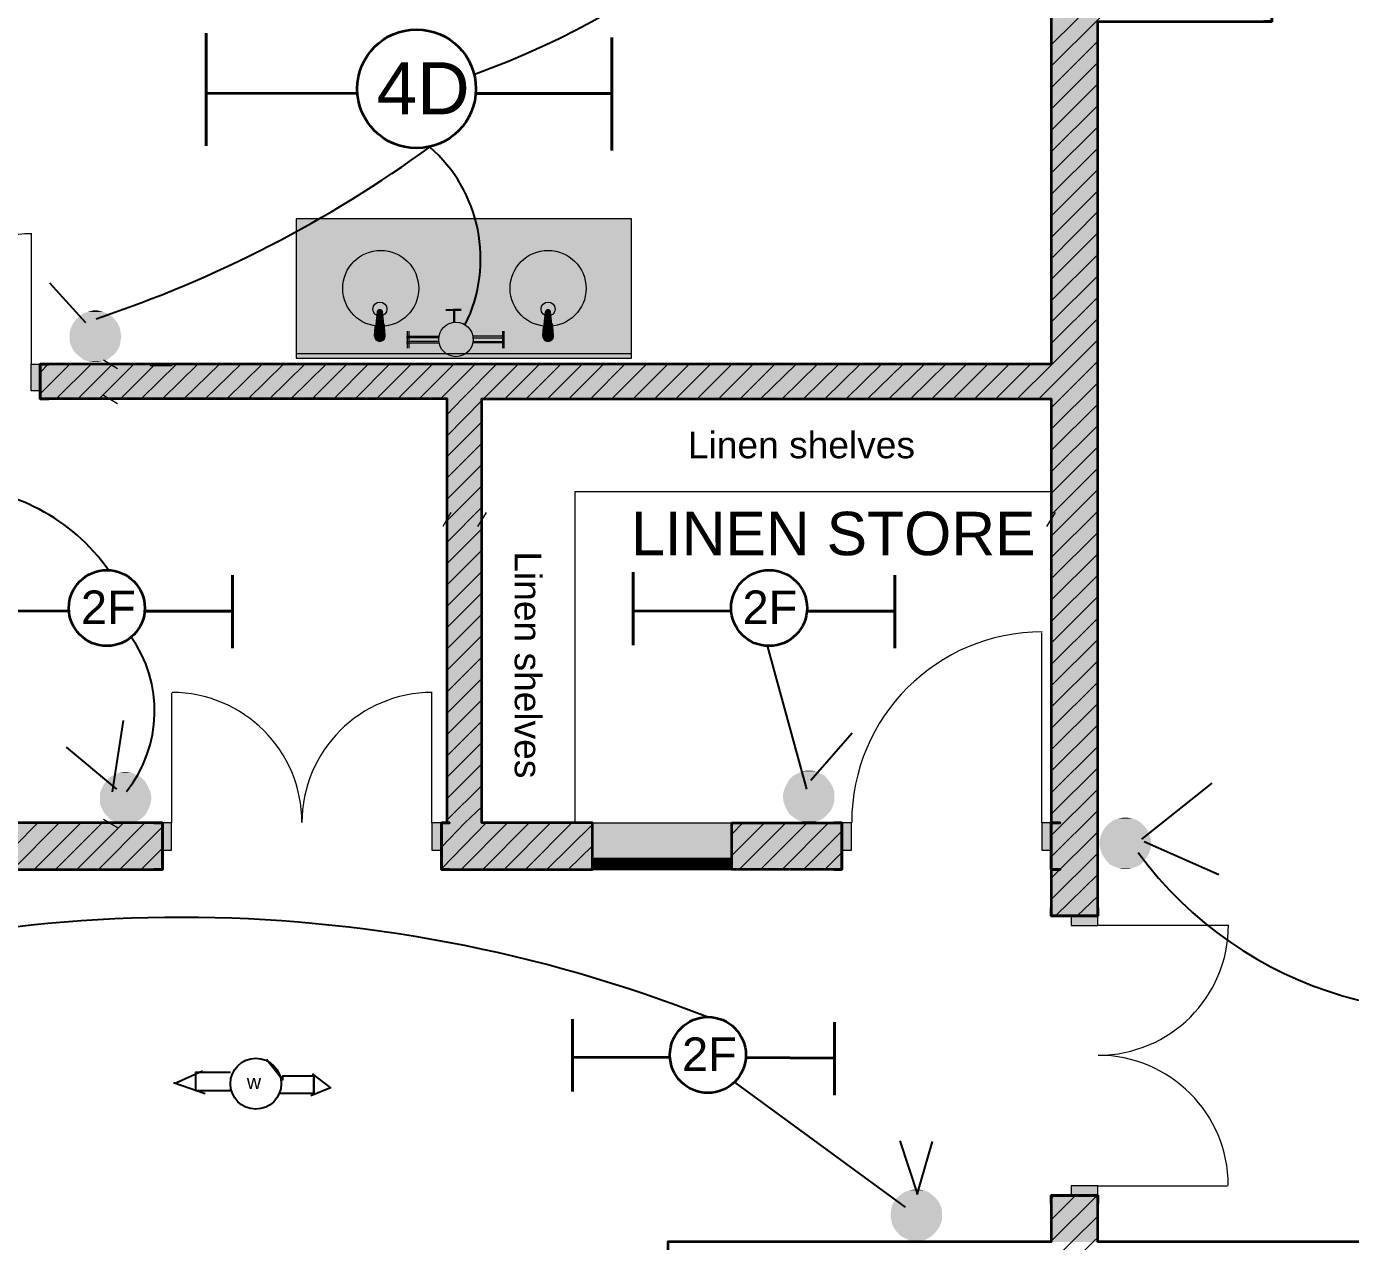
# Model space of a CAD drawing. Header units: inches. Extents: x 5160 to 60668, y 22495 to 58962.
# Drawn here: x 39789 to 51189, y 41104 to 51565 of the extents above; entities that cross this region are included whole.
import ezdxf

# ---------------------------------------------------------------- set-up
doc = ezdxf.new("R2010")
doc.units = ezdxf.units.IN
doc.header["$MEASUREMENT"] = 0
doc.layers.add('PDF_Geometry', color=7, linetype='Continuous', true_color=0xfd8379)
doc.layers.add('PDF_Solid Fills', color=7, linetype='Continuous', true_color=0xffffff)
doc.layers.add('PDF_Text', color=7, linetype='Continuous')
doc.styles.add('PDF Arial-BoldMT', font='arial.ttf')
doc.styles.add('PDF TimesNewRomanPSMT', font='arial.ttf')

msp = doc.modelspace()

# ---------------------------------------------------------------- linework, layer by layer
at = {"layer": 'PDF_Geometry', "color": 7, "lineweight": 35}
for points in [[(48688, 52460), (48612, 52460), (48688, 52460), (48612, 52460), (48612, 48657), (39907, 48657), (39907, 48428), (39907, 48657), (39983, 48657), (39907, 48657)], [(48688, 44307), (48612, 44307), (48688, 44307), (48612, 44307), (48612, 43907), (48784, 43907), (49012, 43907), (49012, 51609), (50511, 51609), (50511, 51781), (50511, 51609), (50441, 51609), (50511, 51609)], [(43361, 44707), (43431, 44707), (43361, 44707), (43361, 44472), (43361, 44707), (43412, 44707), (43412, 48358), (39907, 48358), (39907, 48428), (39907, 48657), (39983, 48657)], [(39907, 48358), (39983, 48358)], [(43361, 44307), (43431, 44307), (43361, 44307), (43361, 44472), (43361, 44307), (44663, 44307), (44663, 44402), (44663, 44707), (43710, 44707), (43710, 48358), (48612, 48358), (48612, 44707), (48688, 44707), (48612, 44707), (48688, 44707)], [(32903, 44307), (40961, 44307), (40961, 44472), (40961, 44707), (37506, 44707)], [(40961, 44707), (40885, 44707), (40961, 44707), (40961, 44472), (40961, 44307), (40885, 44307), (40961, 44307), (40885, 44307)], [(40961, 44307), (40961, 44472), (40961, 44707), (40885, 44707)], [(43431, 44707), (43361, 44707), (43361, 44472), (43361, 44307), (43431, 44307)], [(46809, 44307), (46739, 44307), (46809, 44307), (46809, 44472), (46809, 44307), (45863, 44307), (45863, 44402), (45863, 44707), (46809, 44707), (46809, 44472), (46809, 44707), (46739, 44707), (46809, 44707)], [(46739, 44707), (46809, 44707), (46809, 44472), (46809, 44307), (46739, 44307)], [(48612, 44707), (48612, 44472), (48612, 44707), (48612, 44472), (48612, 44307), (48612, 44472), (48612, 44307)], [(49012, 43907), (49012, 43977), (49012, 43907), (48784, 43907), (48612, 43907), (48612, 43977), (48612, 43907), (48612, 43977)], [(48612, 43907), (48784, 43907), (49012, 43907), (49012, 43977)], [(57718, 41805), (57718, 41900), (57515, 41900), (57413, 41900), (57318, 41900), (57318, 41100), (49012, 41100), (49012, 41500), (48784, 41500), (49012, 41500), (49012, 41431), (49012, 41500)], [(48612, 41500), (48612, 41431), (48612, 41500), (48784, 41500), (48612, 41500), (48612, 41100), (45310, 41100), (45310, 40935), (45310, 40700), (45387, 40700)], [(49012, 41431), (49012, 41500), (48784, 41500), (48612, 41500), (48612, 41431)]]:
    msp.add_lwpolyline(points, dxfattribs=at)
at = {"layer": 'PDF_Geometry', "lineweight": 9}
for points in [[(48612, 51222), (49012, 51622), (49400, 52009)], [(48612, 51406), (49012, 51806), (49215, 52009)], [(48612, 51038), (49012, 51438)], [(48612, 50854), (49012, 51254)], [(48612, 50670), (49012, 51070)], [(48612, 50485), (49012, 50885)], [(48612, 50301), (49012, 50701)], [(48612, 50117), (49012, 50517)], [(48612, 49933), (49012, 50333)], [(48612, 49749), (49012, 50149)], [(48612, 49565), (49012, 49971)], [(48612, 49387), (49012, 49787)], [(48612, 49203), (49012, 49603)], [(48612, 49019), (49012, 49419)], [(48612, 48835), (49012, 49235)], [(48320, 48358), (48612, 48650), (49012, 49050)], [(48504, 48358), (48612, 48466), (49012, 48866)], [(48612, 48282), (49012, 48682)], [(39907, 48403), (40161, 48657)], [(39907, 48587), (39976, 48657)], [(40046, 48358), (40345, 48657)], [(40230, 48358), (40529, 48657)], [(40415, 48358), (40713, 48657)], [(40599, 48358), (40897, 48657)], [(40777, 48358), (41081, 48657)], [(40961, 48358), (41265, 48657)], [(41145, 48358), (41450, 48657)], [(41329, 48358), (41634, 48657)], [(41513, 48358), (41818, 48657)], [(41697, 48358), (42002, 48657)], [(41881, 48358), (42186, 48657)], [(42066, 48358), (42370, 48657)], [(42250, 48358), (42548, 48657)], [(42434, 48358), (42732, 48657)], [(42618, 48358), (42916, 48657)], [(42802, 48358), (43101, 48657)], [(42986, 48358), (43285, 48657)], [(43170, 48358), (43469, 48657)], [(43355, 48358), (43653, 48657)], [(43412, 48225), (43539, 48358), (43837, 48657)], [(43723, 48358), (44021, 48657)], [(43907, 48358), (44205, 48657)], [(44091, 48358), (44390, 48657)], [(44275, 48358), (44574, 48657)], [(44459, 48358), (44758, 48657)], [(44644, 48358), (44942, 48657)], [(44828, 48358), (45126, 48657)], [(45012, 48358), (45310, 48657)], [(45196, 48358), (45494, 48657)], [(45380, 48358), (45679, 48657)], [(45564, 48358), (45863, 48657)], [(45748, 48358), (46047, 48657)], [(45933, 48358), (46231, 48657)], [(46110, 48358), (46415, 48657)], [(46295, 48358), (46599, 48657)], [(46479, 48358), (46784, 48657)], [(46663, 48358), (46968, 48657)], [(46847, 48358), (47152, 48657)], [(47031, 48358), (47336, 48657)], [(47215, 48358), (47520, 48657)], [(47399, 48358), (47704, 48657)], [(47584, 48358), (47882, 48657)], [(47768, 48358), (48066, 48657)], [(47952, 48358), (48250, 48657)], [(48136, 48358), (48434, 48657)], [(48612, 48098), (49012, 48498)], [(43412, 48041), (43710, 48346)], [(48612, 47914), (49012, 48314)], [(43412, 47863), (43710, 48161)], [(48612, 47730), (49012, 48130)], [(43412, 47679), (43710, 47977)], [(48612, 47545), (49012, 47946)], [(43412, 47495), (43710, 47793)], [(48612, 47361), (49012, 47761)], [(43412, 47311), (43710, 47609)], [(48612, 47177), (49012, 47577)], [(43412, 47126), (43710, 47425)], [(48612, 46993), (49012, 47393)], [(43412, 46942), (43710, 47241)], [(48612, 46809), (49012, 47209)], [(43412, 46758), (43710, 47057)], [(48612, 46625), (49012, 47025)], [(43412, 46574), (43710, 46872)], [(48612, 46441), (49012, 46841)], [(43412, 46390), (43710, 46688)], [(48612, 46256), (49012, 46657)], [(43412, 46206), (43710, 46504)], [(48612, 46072), (49012, 46472)], [(43412, 46022), (43710, 46320)], [(48612, 45888), (49012, 46288)], [(43412, 45837), (43710, 46136)], [(48612, 45704), (49012, 46104)], [(43412, 45653), (43710, 45952)], [(48612, 45520), (49012, 45920)], [(43412, 45469), (43710, 45768)], [(48612, 45336), (49012, 45736)], [(43412, 45285), (43710, 45583)], [(48612, 45152), (49012, 45552)], [(43412, 45101), (43710, 45399)], [(48612, 44967), (49012, 45367)], [(43412, 44917), (43710, 45215)], [(48612, 44783), (49012, 45183)], [(43412, 44733), (43710, 45031)], [(48612, 44599), (49012, 44999)], [(43361, 44498), (43564, 44707), (43710, 44847)], [(48612, 44415), (49012, 44815)], [(39488, 44307), (39888, 44707)], [(39672, 44307), (40072, 44707)], [(39856, 44307), (40256, 44707)], [(40040, 44307), (40440, 44707)], [(40224, 44307), (40624, 44707)], [(40408, 44307), (40808, 44707)], [(43361, 44313), (43748, 44707)], [(43361, 44682), (43380, 44707)], [(43532, 44307), (43932, 44707)], [(43717, 44307), (44117, 44707)], [(43901, 44307), (44301, 44707)], [(44085, 44307), (44485, 44707)], [(44269, 44307), (44663, 44694)], [(45863, 44428), (46142, 44707)], [(45863, 44612), (45958, 44707)], [(45926, 44307), (46326, 44707)], [(46110, 44307), (46510, 44707)], [(46295, 44307), (46695, 44707)], [(40592, 44307), (40961, 44675)], [(46479, 44307), (46809, 44637)], [(48612, 44231), (49012, 44631)], [(40777, 44307), (40961, 44491)], [(44453, 44307), (44663, 44510)], [(46663, 44307), (46809, 44453)], [(48612, 44047), (49012, 44447)], [(40961, 44307), (40961, 44307)], [(44637, 44307), (44663, 44326)], [(48650, 43907), (49012, 44263)], [(48835, 43907), (49012, 44078)], [(48612, 41107), (49006, 41500)], [(48612, 41291), (48822, 41500)], [(48612, 41475), (48638, 41500)], [(48390, 40700), (48790, 41100), (49012, 41323)], [(48574, 40700), (48974, 41100), (49012, 41138)]]:
    msp.add_lwpolyline(points, dxfattribs=at)
at = {"layer": 'PDF_Geometry', "color": 1, "lineweight": 40}
for points in [[(41335, 50536), (41335, 51508)], [(44828, 50498), (44828, 51470)], [(43653, 50987), (44828, 50987)], [(45012, 46237), (45012, 46866)], [(41564, 46212), (41564, 46841)], [(47266, 46212), (47266, 46841)], [(40808, 46530), (41564, 46530)], [(46504, 46530), (47266, 46530)], [(44491, 42396), (44491, 43018)], [(46745, 42364), (46745, 42993)], [(45983, 42688), (46745, 42682)]]:
    msp.add_lwpolyline(points, dxfattribs=at)
at = {"layer": 'PDF_Geometry', "color": 1, "lineweight": 35}
for points in [[(42631, 50987), (41335, 50987)], [(40148, 46530), (39310, 46530)], [(45850, 46530), (45012, 46530)], [(45329, 42688), (44491, 42688)]]:
    msp.add_lwpolyline(points, dxfattribs=at)
at = {"layer": 'PDF_Geometry', "color": 39, "lineweight": 13, "true_color": 0x563838}
msp.add_lwpolyline([(44999, 48708), (44999, 49908), (42110, 49908), (42110, 48708)], close=True, dxfattribs=at)
at = {"layer": 'PDF_Geometry', "color": 30, "lineweight": 18, "true_color": 0xff6600}
for points in [[(39830, 49781), (39830, 48657)], [(48530, 44707), (48530, 46345)], [(41037, 45825), (41037, 44707)], [(43278, 44707), (43278, 45825)], [(50130, 43824), (49012, 43824)], [(49012, 41583), (50130, 41583)]]:
    msp.add_lwpolyline(points, dxfattribs=at)
at = {"layer": 'PDF_Geometry', "color": 1, "lineweight": 25}
for points in [[(40300, 49012), (39989, 49355)], [(46168, 46225), (46504, 44999)], [(40529, 44974), (40624, 45590)], [(46542, 45075), (46898, 45482)], [(40567, 44999), (40135, 45361)], [(49393, 44567), (49997, 45050)], [(49412, 44548), (50054, 44263)], [(41856, 42675), (41996, 42497), (41996, 42529), (42262, 42529), (42262, 42377), (41964, 42377)], [(41069, 42466), (41304, 42574)], [(41558, 42402), (41246, 42402), (41246, 42561), (41545, 42561)], [(42250, 42548), (42408, 42428), (42237, 42358)], [(41056, 42472), (41329, 42377)], [(42262, 42377), (42262, 42516)], [(45888, 42472), (47355, 41399)], [(47463, 41507), (47311, 41970)], [(47457, 41507), (47590, 41964)]]:
    msp.add_lwpolyline(points, dxfattribs=at)
at = {"layer": 'PDF_Geometry', "color": 1, "lineweight": 9}
for points in [[(43399, 49127), (43532, 49133)], [(43532, 49120), (43399, 49120)], [(43469, 49012), (43469, 49120)], [(43475, 49120), (43475, 49012)], [(43069, 48796), (43069, 48942)], [(43082, 48942), (43082, 48796)], [(43888, 48942), (43888, 48796)], [(43901, 48796), (43901, 48942)], [(43062, 48898), (43336, 48898)], [(43336, 48885), (43062, 48885)], [(43336, 48854), (43062, 48854)], [(43062, 48841), (43336, 48841)], [(43901, 48898), (43628, 48898)], [(43628, 48885), (43901, 48885)], [(43628, 48854), (43901, 48854)], [(43901, 48841), (43628, 48841)]]:
    msp.add_lwpolyline(points, dxfattribs=at)
at = {"layer": 'PDF_Geometry', "color": 39, "lineweight": 13, "true_color": 0x563838}
for points in [[(42866, 49000), (42853, 49108, 0.378641), (42831, 49127, 0.378641), (42809, 49108), (42796, 49000)], [(42837, 49019, 0.253328), (42804, 49001, 0.11755), (42798, 48983)], [(42874, 48983, 0.11755), (42867, 49001, 0.25329), (42833, 49021)], [(44313, 49000), (44301, 49108, 0.378641), (44278, 49127)], [(44233, 48903, 0.413989), (44280, 48856, 0.414776), (44328, 48903)]]:
    msp.add_lwpolyline(points, format="xyb", dxfattribs=at)
for points in [[(44256, 49108), (44244, 49000)], [(42789, 48981), (42783, 48898)], [(42859, 48974), (42859, 48949), (42802, 48949), (42802, 48974)], [(42878, 48898), (42872, 48981)], [(44237, 48981), (44231, 48898)], [(44307, 48974), (44307, 48949), (44250, 48949), (44250, 48974)], [(44326, 48898), (44320, 48981)], [(44999, 48746), (42110, 48746)]]:
    msp.add_lwpolyline(points, dxfattribs=at)
at = {"layer": 'PDF_Geometry', "color": 7, "lineweight": 13}
for points in [[(40453, 48695), (40573, 48619)], [(40605, 48657), (40421, 48657)], [(41043, 48644), (40853, 48644)], [(40605, 48358), (40421, 48358)], [(40453, 48390), (40573, 48320)], [(43710, 47558), (43710, 48358), (48612, 48358), (48612, 47558), (44510, 47558), (44510, 44707), (43710, 44707), (43710, 48358), (44510, 48358)], [(43443, 47380), (43374, 47260)], [(43412, 47228), (43412, 47412)], [(43748, 47380), (43672, 47260)], [(43710, 47228), (43710, 47412)], [(48574, 47260), (48650, 47380)], [(48612, 47228), (48612, 47412)], [(40605, 44707), (40421, 44707)], [(40453, 44739), (40573, 44669)], [(45209, 44402), (44758, 44402)], [(45761, 44402), (45310, 44402)], [(44758, 44307), (45209, 44307)], [(45310, 44307), (45761, 44307)]]:
    msp.add_lwpolyline(points, dxfattribs=at)
at = {"layer": 'PDF_Geometry', "color": 30, "lineweight": 20, "true_color": 0xff6600}
for points in [[(39907, 48428), (39830, 48428), (39830, 48657), (39907, 48657)], [(40961, 44472), (41037, 44472), (41037, 44707), (40961, 44707)], [(43361, 44707), (43278, 44707), (43278, 44472), (43361, 44472)], [(46809, 44472), (46891, 44472), (46891, 44707), (46809, 44707)], [(48612, 44707), (48530, 44707), (48530, 44472), (48612, 44472)], [(48784, 43907), (48784, 43824), (49012, 43824), (49012, 43907)], [(49012, 41500), (49012, 41583), (48784, 41583), (48784, 41500)]]:
    msp.add_lwpolyline(points, close=True, dxfattribs=at)
at = {"layer": 'PDF_Geometry', "color": 7, "lineweight": 35}
msp.add_lwpolyline([(39983, 48358), (39907, 48358), (39907, 48428), (39907, 48358)], close=True, dxfattribs=at)
at = {"layer": 'PDF_Geometry', "color": 30, "lineweight": 18, "true_color": 0xff6600}
msp.add_lwpolyline([(43282, 45831, 0.414213), (42161, 44710, 0.414213), (41040, 45831)], format="xyb", dxfattribs=at)
at = {"layer": 'PDF_Geometry', "color": 7, "lineweight": 13}
for points in [[(44663, 44707), (45863, 44707), (45863, 44402), (45863, 44307), (45863, 44402), (45761, 44402), (45761, 44307), (45863, 44307), (44663, 44307), (44758, 44307), (44758, 44402), (44663, 44402), (44663, 44307), (44663, 44402)], [(45260, 44402), (45209, 44402), (45209, 44307), (45260, 44307), (45310, 44307), (45310, 44402)]]:
    msp.add_lwpolyline(points, close=True, dxfattribs=at)
at = {"layer": 'PDF_Geometry', "color": 7, "lineweight": 0, "true_color": 0xffffff}
msp.add_lwpolyline([(45863, 44355, 95.2, 95.2, 0), (45761, 44355, 95.2, 95.2, 0), (45310, 44355, 95.2, 95.2, 0), (45260, 44355, 95.2, 95.2, 0), (45209, 44355, 95.2, 95.2, 0), (44758, 44355, 0, 0, 0)], format="xyseb", dxfattribs=at)
at = {"layer": 'PDF_Geometry', "color": 1, "lineweight": 35}
for centre, radius in [((43148, 51028), 511), ((40481, 46558), 327), ((46183, 46558), 327), ((45656, 42710), 327)]:
    msp.add_circle(centre, radius, dxfattribs=at)
at = {"layer": 'PDF_Geometry', "color": 39, "lineweight": 13, "true_color": 0x563838}
for centre, radius in [((42839, 49310), 327), ((44280, 49310), 327), ((42832, 49132), 60.3), ((44280, 49132), 60.3)]:
    msp.add_circle(centre, radius, dxfattribs=at)
at = {"layer": 'PDF_Geometry', "color": 1, "lineweight": 9}
msp.add_circle((43487, 48871), 149, dxfattribs=at)
at = {"layer": 'PDF_Geometry', "color": 1, "lineweight": 25}
msp.add_circle((41764, 42462), 219, dxfattribs=at)
for centre, radius, start, end in [((41183, 58000), 7275, 289.7429, 329.6807), ((37049, 59072), 10565, 288.4351, 306.0565), ((42420, 49564), 1279, 333.7427, 48.9551), ((39129, 45929), 1667, 34.92, 145.3821), ((39778, 45671), 1114, 321.6083, 35.398), ((52066, 46446), 3362, 216.3757, 290.907), ((41123, 31528), 12366, 68.5052, 111.4783)]:
    msp.add_arc(centre, radius, start, end, dxfattribs=at)
at = {"layer": 'PDF_Geometry', "color": 30, "lineweight": 18, "true_color": 0xff6600}
for centre, radius, start, end in [((39834, 48660), 1121, 90.0001, 179.9999), ((48535, 44712), 1641, 90, 180), ((49017, 43829), 1121, 270, 360), ((49015, 41586), 1121, 0.0001, 89.9999)]:
    msp.add_arc(centre, radius, start, end, dxfattribs=at)
at = {"layer": 'PDF_Geometry', "color": 39, "lineweight": 13, "true_color": 0x563838}
for centre, radius, start, end in [((44280, 48986), 41.3, 90.0166, 147.1838), ((44280, 49106), 22.2, 90.1374, 172.7434), ((44280, 48979), 41.3, 32.9425, 89.9945), ((42831, 48977), 28.6, 90.0584, 179.9416), ((42832, 48979), 28.6, 0.0605, 89.9395), ((44287, 48979), 41.3, 147.5517, 174.3255), ((44278, 48977), 28.6, 90.0584, 179.9416), ((44280, 48979), 28.6, 359.9233, 90.0767), ((44280, 48986), 41.3, 4.9879, 32.602), ((42832, 48903), 47.6, 180.022, 269.978), ((42831, 48901), 47.6, 270.0228, 359.9772)]:
    msp.add_arc(centre, radius, start, end, dxfattribs=at)
at = {"layer": 'PDF_Solid Fills', "transparency": 33554559}
for points in [[(48612, 56410), (48612, 43907), (49012, 56410)], [(48612, 43907), (49012, 56410), (49012, 43907)], [(44999, 49908), (44999, 48708), (42110, 49908)], [(44999, 48708), (42110, 49908), (42110, 48708)], [(42809, 49108), (42866, 49000), (42796, 49000)], [(42815, 49120), (42853, 49108), (42809, 49108)], [(42853, 49108), (42809, 49108), (42866, 49000)], [(42828, 49127), (42847, 49120), (42815, 49120)], [(42847, 49120), (42815, 49120), (42853, 49108)], [(44256, 49108), (44313, 49000), (44244, 49000)], [(44263, 49120), (44301, 49108), (44256, 49108)], [(44301, 49108), (44256, 49108), (44313, 49000)], [(44275, 49127), (44294, 49120), (44263, 49120)], [(44294, 49120), (44263, 49120), (44301, 49108)], [(42789, 48981), (42878, 48898), (42783, 48898)], [(42796, 49000), (42872, 48981), (42789, 48981)], [(42872, 48981), (42789, 48981), (42878, 48898)], [(42866, 49000), (42796, 49000), (42872, 48981)], [(44237, 48981), (44326, 48898), (44231, 48898)], [(44244, 49000), (44320, 48981), (44237, 48981)], [(44320, 48981), (44237, 48981), (44326, 48898)], [(44313, 49000), (44244, 49000), (44320, 48981)], [(42783, 48898), (42796, 48860), (42866, 48860)], [(42783, 48898), (42878, 48898), (42866, 48860)], [(42796, 48860), (42866, 48860), (42828, 48847)], [(44231, 48898), (44244, 48860), (44313, 48860)], [(44231, 48898), (44326, 48898), (44313, 48860)], [(44244, 48860), (44313, 48860), (44275, 48847)], [(39907, 48428), (39830, 48428), (39907, 48657)], [(39830, 48428), (39907, 48657), (39830, 48657)], [(39907, 48657), (39907, 48358), (48612, 48657)], [(39907, 48358), (48612, 48657), (48612, 48358)], [(43412, 48358), (43412, 44707), (43710, 48358)], [(43412, 44707), (43710, 48358), (43710, 44707)], [(40961, 44707), (32903, 44707), (40961, 44307)], [(32903, 44707), (40961, 44307), (32903, 44307)], [(40961, 44472), (40961, 44707), (41037, 44472)], [(40961, 44707), (41037, 44472), (41037, 44707)], [(43361, 44707), (43361, 44472), (43278, 44707)], [(43361, 44472), (43278, 44707), (43278, 44472)], [(43361, 44707), (43361, 44307), (44663, 44707)], [(43361, 44307), (44663, 44707), (44663, 44307)], [(45863, 44307), (45863, 44707), (44663, 44307)], [(45863, 44707), (44663, 44307), (44663, 44707)], [(45863, 44307), (46809, 44307), (45863, 44707)], [(46809, 44307), (45863, 44707), (46809, 44707)], [(46809, 44472), (46809, 44707), (46891, 44472)], [(46809, 44707), (46891, 44472), (46891, 44707)], [(48612, 44707), (48612, 44472), (48530, 44707)], [(48612, 44472), (48530, 44707), (48530, 44472)], [(44663, 44307), (44663, 44402), (44758, 44307)], [(44663, 44402), (44758, 44307), (44758, 44402)], [(48784, 43907), (49012, 43907), (48784, 43824)], [(49012, 43907), (48784, 43824), (49012, 43824)], [(48612, 41100), (49012, 41100), (48612, 41500)], [(49012, 41100), (48612, 41500), (49012, 41500)], [(49012, 41500), (48784, 41500), (49012, 41583)], [(48784, 41500), (49012, 41583), (48784, 41583)]]:
    msp.add_solid(points, dxfattribs=at)
at = {"layer": 'PDF_Solid Fills', "color": 1, "transparency": 33554559}
for points in [[(40218, 49044), (40573, 49012), (40192, 49012)], [(40250, 49076), (40548, 49044), (40218, 49044)], [(40548, 49044), (40218, 49044), (40573, 49012)], [(40281, 49095), (40516, 49076), (40250, 49076)], [(40516, 49076), (40250, 49076), (40548, 49044)], [(40319, 49108), (40484, 49095), (40281, 49095)], [(40484, 49095), (40281, 49095), (40516, 49076)], [(40364, 49120), (40446, 49108), (40319, 49108)], [(40446, 49108), (40319, 49108), (40484, 49095)], [(40402, 49120), (40364, 49120), (40446, 49108)], [(40173, 48974), (40599, 48936), (40161, 48936)], [(40599, 48936), (40161, 48936), (40605, 48898)], [(40161, 48936), (40605, 48898), (40161, 48898)], [(40192, 49012), (40592, 48974), (40173, 48974)], [(40592, 48974), (40173, 48974), (40599, 48936)], [(40573, 49012), (40192, 49012), (40592, 48974)], [(40605, 48898), (40161, 48898), (40599, 48854)], [(40161, 48898), (40599, 48854), (40161, 48854)], [(40599, 48854), (40161, 48854), (40592, 48815)], [(40161, 48854), (40592, 48815), (40173, 48815)], [(40592, 48815), (40173, 48815), (40573, 48777)], [(40173, 48815), (40573, 48777), (40192, 48777)], [(40573, 48777), (40192, 48777), (40548, 48746)], [(40192, 48777), (40548, 48746), (40218, 48746)], [(40548, 48746), (40218, 48746), (40516, 48720)], [(40218, 48746), (40516, 48720), (40250, 48720)], [(40516, 48720), (40250, 48720), (40484, 48695)], [(40250, 48720), (40484, 48695), (40281, 48695)], [(40484, 48695), (40281, 48695), (40446, 48682)], [(40281, 48695), (40446, 48682), (40319, 48682)], [(40446, 48682), (40319, 48682), (40402, 48676)], [(40319, 48682), (40402, 48676), (40364, 48676)], [(40618, 45145), (40700, 45139), (40580, 45139)], [(40662, 45145), (40618, 45145), (40700, 45139)], [(46466, 45152), (46625, 45133), (46428, 45133)], [(46504, 45158), (46587, 45152), (46466, 45152)], [(46587, 45152), (46466, 45152), (46625, 45133)], [(46549, 45158), (46504, 45158), (46587, 45152)], [(40453, 45037), (40846, 44999), (40434, 44999)], [(40478, 45069), (40827, 45037), (40453, 45037)], [(40827, 45037), (40453, 45037), (40846, 44999)], [(40504, 45101), (40808, 45069), (40478, 45069)], [(40808, 45069), (40478, 45069), (40827, 45037)], [(40542, 45120), (40777, 45101), (40504, 45101)], [(40777, 45101), (40504, 45101), (40808, 45069)], [(40580, 45139), (40738, 45120), (40542, 45120)], [(40738, 45120), (40542, 45120), (40777, 45101)], [(40700, 45139), (40580, 45139), (40738, 45120)], [(46339, 45050), (46733, 45012), (46320, 45012)], [(46358, 45082), (46714, 45050), (46339, 45050)], [(46714, 45050), (46339, 45050), (46733, 45012)], [(46390, 45113), (46688, 45082), (46358, 45082)], [(46688, 45082), (46358, 45082), (46714, 45050)], [(46428, 45133), (46663, 45113), (46390, 45113)], [(46663, 45113), (46390, 45113), (46688, 45082)], [(46625, 45133), (46428, 45133), (46663, 45113)], [(40434, 44999), (40859, 44961), (40421, 44961)], [(40859, 44961), (40421, 44961), (40865, 44923)], [(40421, 44961), (40865, 44923), (40421, 44923)], [(40865, 44923), (40421, 44923), (40859, 44879)], [(40421, 44923), (40859, 44879), (40421, 44879)], [(40846, 44999), (40434, 44999), (40859, 44961)], [(46307, 44974), (46745, 44936), (46301, 44936)], [(46745, 44936), (46301, 44936), (46745, 44891)], [(46301, 44936), (46745, 44891), (46307, 44891)], [(46320, 45012), (46745, 44974), (46307, 44974)], [(46745, 44974), (46307, 44974), (46745, 44936)], [(46733, 45012), (46320, 45012), (46745, 44974)], [(40859, 44879), (40421, 44879), (40846, 44840)], [(40421, 44879), (40846, 44840), (40434, 44840)], [(40846, 44840), (40434, 44840), (40827, 44802)], [(40434, 44840), (40827, 44802), (40453, 44802)], [(40827, 44802), (40453, 44802), (40808, 44771)], [(40453, 44802), (40808, 44771), (40478, 44771)], [(46745, 44891), (46307, 44891), (46733, 44853)], [(46307, 44891), (46733, 44853), (46320, 44853)], [(46733, 44853), (46320, 44853), (46714, 44815)], [(46320, 44853), (46714, 44815), (46339, 44815)], [(46714, 44815), (46339, 44815), (46688, 44783)], [(46339, 44815), (46688, 44783), (46358, 44783)], [(40808, 44771), (40478, 44771), (40777, 44745)], [(40478, 44771), (40777, 44745), (40504, 44745)], [(40777, 44745), (40504, 44745), (40738, 44720)], [(40504, 44745), (40738, 44720), (40542, 44720)], [(40738, 44720), (40542, 44720), (40700, 44707)], [(40542, 44720), (40700, 44707), (40580, 44707)], [(40700, 44707), (40580, 44707), (40662, 44701)], [(40580, 44707), (40662, 44701), (40618, 44701)], [(46688, 44783), (46358, 44783), (46663, 44758)], [(46358, 44783), (46663, 44758), (46390, 44758)], [(46663, 44758), (46390, 44758), (46625, 44733)], [(46390, 44758), (46625, 44733), (46428, 44733)], [(46625, 44733), (46428, 44733), (46587, 44720)], [(46428, 44733), (46587, 44720), (46466, 44720)], [(46587, 44720), (46466, 44720), (46549, 44713)], [(46466, 44720), (46549, 44713), (46504, 44713)], [(49114, 44707), (49412, 44682), (49088, 44682)], [(49152, 44733), (49387, 44707), (49114, 44707)], [(49387, 44707), (49114, 44707), (49412, 44682)], [(49190, 44745), (49349, 44733), (49152, 44733)], [(49349, 44733), (49152, 44733), (49387, 44707)], [(49228, 44752), (49311, 44745), (49190, 44745)], [(49311, 44745), (49190, 44745), (49349, 44733)], [(49273, 44752), (49228, 44752), (49311, 44745)], [(49031, 44574), (49476, 44529), (49025, 44529)], [(49044, 44612), (49469, 44574), (49031, 44574)], [(49469, 44574), (49031, 44574), (49476, 44529)], [(49063, 44650), (49457, 44612), (49044, 44612)], [(49457, 44612), (49044, 44612), (49469, 44574)], [(49088, 44682), (49438, 44650), (49063, 44650)], [(49438, 44650), (49063, 44650), (49457, 44612)], [(49412, 44682), (49088, 44682), (49438, 44650)], [(49476, 44529), (49025, 44529), (49469, 44491)], [(49025, 44529), (49469, 44491), (49031, 44491)], [(49469, 44491), (49031, 44491), (49457, 44453)], [(49031, 44491), (49457, 44453), (49044, 44453)], [(49457, 44453), (49044, 44453), (49438, 44415)], [(49044, 44453), (49438, 44415), (49063, 44415)], [(49438, 44415), (49063, 44415), (49412, 44383)], [(49063, 44415), (49412, 44383), (49088, 44383)], [(49412, 44383), (49088, 44383), (49387, 44352)], [(49088, 44383), (49387, 44352), (49114, 44352)], [(49387, 44352), (49114, 44352), (49349, 44332)], [(49114, 44352), (49349, 44332), (49152, 44332)], [(49349, 44332), (49152, 44332), (49311, 44320)], [(49152, 44332), (49311, 44320), (49190, 44320)], [(49311, 44320), (49190, 44320), (49273, 44313)], [(49190, 44320), (49273, 44313), (49228, 44313)], [(47317, 41507), (47615, 41481), (47285, 41481)], [(47355, 41532), (47584, 41507), (47317, 41507)], [(47584, 41507), (47317, 41507), (47615, 41481)], [(47393, 41545), (47552, 41532), (47355, 41532)], [(47552, 41532), (47355, 41532), (47584, 41507)], [(47431, 41551), (47514, 41545), (47393, 41545)], [(47514, 41545), (47393, 41545), (47552, 41532)], [(47469, 41551), (47431, 41551), (47514, 41545)], [(47241, 41412), (47672, 41373), (47234, 41373)], [(47260, 41450), (47660, 41412), (47241, 41412)], [(47660, 41412), (47241, 41412), (47672, 41373)], [(47285, 41481), (47641, 41450), (47260, 41450)], [(47641, 41450), (47260, 41450), (47660, 41412)], [(47615, 41481), (47285, 41481), (47641, 41450)], [(47234, 41373), (47672, 41329), (47228, 41329)], [(47672, 41329), (47228, 41329), (47672, 41291)], [(47228, 41329), (47672, 41291), (47234, 41291)], [(47672, 41373), (47234, 41373), (47672, 41329)], [(47672, 41291), (47234, 41291), (47660, 41253)], [(47234, 41291), (47660, 41253), (47241, 41253)], [(47660, 41253), (47241, 41253), (47641, 41215)], [(47241, 41253), (47641, 41215), (47260, 41215)], [(47641, 41215), (47260, 41215), (47615, 41183)], [(47260, 41215), (47615, 41183), (47285, 41183)], [(47615, 41183), (47285, 41183), (47584, 41151)], [(47285, 41183), (47584, 41151), (47317, 41151)], [(47584, 41151), (47317, 41151), (47552, 41132)], [(47317, 41151), (47552, 41132), (47355, 41132)], [(47552, 41132), (47355, 41132), (47514, 41113)], [(47355, 41132), (47514, 41113), (47393, 41113)], [(47514, 41113), (47393, 41113), (47469, 41107)], [(47393, 41113), (47469, 41107), (47431, 41107)]]:
    msp.add_solid(points, dxfattribs=at)

# ---------------------------------------------------------------- texts
at = {"layer": 'PDF_Text', "color": 1, "attachment_point": 4, "style": 'PDF TimesNewRomanPSMT'}
for s, insert, char_height in [('4D', (42804, 51033), 448.7), ('2F', (40258, 46564), 289.4), ('2F', (45954, 46564), 289.4), ('2F', (45433, 42716), 289.4), ('w', (41686, 42479), 122)]:
    msp.add_mtext(s, dxfattribs=dict(at, insert=insert, char_height=char_height))
at = {"layer": 'PDF_Text', "attachment_point": 4, "style": 'PDF Arial-BoldMT'}
for s, insert, char_height in [('Linen shelves', (45484, 47960), 228.85), ('LINEN STORE', (44995, 47197), 373.85)]:
    msp.add_mtext(s, dxfattribs=dict(at, insert=insert, char_height=char_height))
at = {"layer": 'PDF_Text', "insert": (44106, 47046), "char_height": 228.85, "attachment_point": 4, "rotation": 270, "style": 'PDF Arial-BoldMT'}
msp.add_mtext('Linen shelves', dxfattribs=at)

doc.saveas('drawing.dxf')
